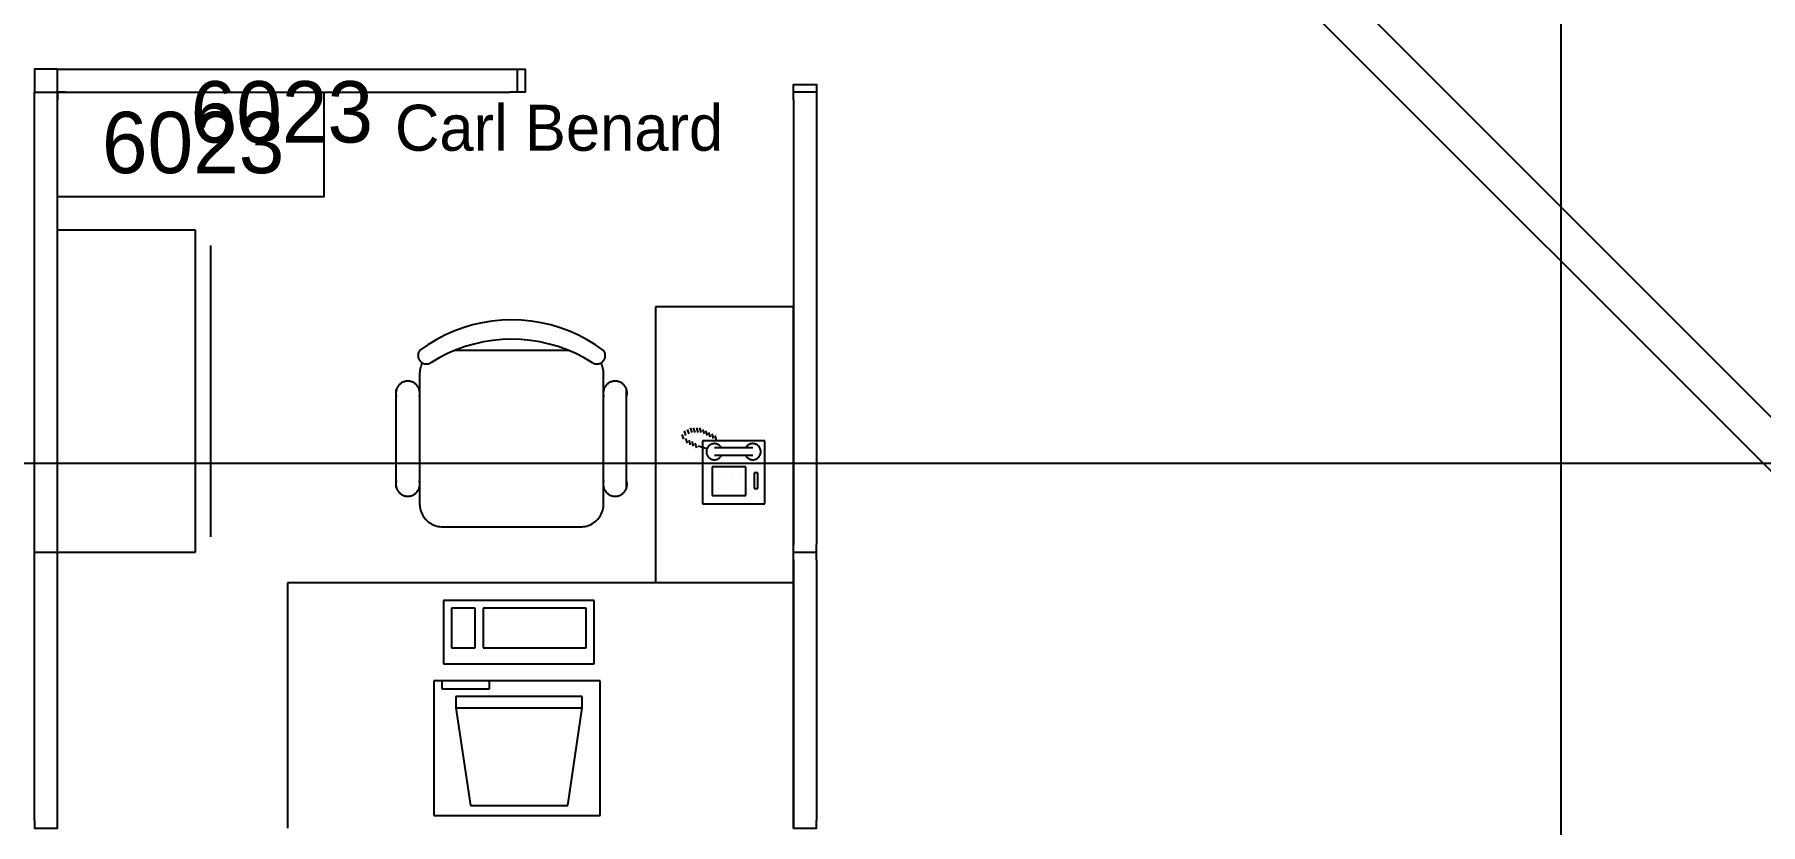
# Model space of a CAD drawing. Header units: millimetres. Extents: x 18694 to 89916, y 18694 to 89916.
# Drawn here: x 44321 to 50039, y 66470 to 69086 of the extents above; entities that cross this region are included whole.
import ezdxf

# ---------------------------------------------------------------- set-up
doc = ezdxf.new("R2010")
doc.units = ezdxf.units.MM
doc.layers.get('0').update_dxf_attribs({"linetype": 'CONTINUOUS'})
for name, color, linetype in [('E-B-FURR', 7, 'CONTINUOUS'), ('EMPLOYEE', 7, 'CONTINUOUS'), ('GRIDLN', 7, 'CONTINUOUS'), ('PANELS_201', 7, 'CONTINUOUS'), ('RMNUM', 7, 'CONTINUOUS')]:
    doc.layers.add(name, color=color, linetype=linetype)

msp = doc.modelspace()

# ---------------------------------------------------------------- linework, layer by layer
for p, q in [((44854.692655, 68438.154374), (44397.492655, 68438.154374)), ((44397.492655, 67371.354374), (44397.492655, 68438.154374)), ((44854.692655, 67371.354374), (44854.692655, 68438.154374)), ((44905.492655, 67422.154374), (44905.492655, 68387.354374)), ((46835.892655, 68184.154374), (46378.692655, 68184.154374)), ((46378.692655, 68184.154374), (46378.692655, 67269.754374)), ((46835.892655, 66456.954374), (46835.892655, 68184.154374)), ((46091.007669, 68039.735069), (45713.04984, 68039.735069)), ((45597.228755, 67963.535069), (45597.228755, 67531.735069)), ((46206.828755, 67531.735069), (46206.828755, 67963.535069)), ((45519.962317, 67585.710069), (45519.962317, 67909.560069)), ((46283.028755, 67585.710069), (46283.028755, 67909.560069)), ((46472.260218, 67746.293062), (46467.180218, 67761.533062)), ((46479.494265, 67758.247377), (46474.414265, 67773.487377)), ((46489.654265, 67763.327377), (46484.574265, 67778.567377)), ((46499.814265, 67768.407377), (46494.734265, 67783.647377)), ((46509.974265, 67768.407377), (46504.894265, 67783.647377)), ((46520.134265, 67768.407377), (46515.054265, 67783.647377)), ((46530.294265, 67768.407377), (46525.214265, 67783.647377)), ((46540.454265, 67763.327377), (46535.374265, 67778.567377)), ((46550.614265, 67758.247377), (46545.534265, 67773.487377)), ((46560.774265, 67753.167377), (46555.694265, 67768.407377)), ((46570.934265, 67748.087377), (46565.854265, 67763.327377)), ((46484.574265, 67732.847377), (46479.494265, 67748.087377)), ((46494.734265, 67727.767377), (46489.654265, 67743.007377)), ((46504.894265, 67722.687377), (46499.814265, 67737.927377)), ((46515.054265, 67717.607377), (46509.974265, 67732.847377)), ((46549.03638, 67713.522106), (46520.134265, 67722.687377)), ((46534.784775, 67740.537339), (46534.784775, 67532.123168)), ((46740.628234, 67740.537339), (46534.784775, 67740.537339)), ((46700.88736, 67717.220462), (46573.88736, 67717.220462)), ((46581.094265, 67743.007377), (46576.014265, 67758.247377)), ((46740.628234, 67532.123168), (46740.628234, 67740.537339)), ((46566.625999, 67654.301372), (46566.625999, 67559.051372)), ((46677.750999, 67654.301372), (46566.625999, 67654.301372)), ((46700.88736, 67691.820462), (46573.88736, 67691.820462)), ((46677.750999, 67559.051372), (46677.750999, 67654.301372)), ((46586.469749, 67630.488872), (46586.469749, 67630.488872)), ((46586.469749, 67606.676372), (46586.469749, 67606.676372)), ((46610.282249, 67630.488872), (46610.282249, 67630.488872)), ((46610.282249, 67606.676372), (46610.282249, 67606.676372)), ((46634.094749, 67630.488872), (46634.094749, 67630.488872)), ((46634.094749, 67606.676372), (46634.094749, 67606.676372)), ((46657.907249, 67630.488872), (46657.907249, 67630.488872)), ((46657.907249, 67606.676372), (46657.907249, 67606.676372)), ((46705.532249, 67634.457622), (46705.532249, 67582.863872)), ((46717.438499, 67634.457622), (46705.532249, 67634.457622)), ((46717.438499, 67582.863872), (46717.438499, 67634.457622)), ((46534.784775, 67532.123168), (46740.628234, 67532.123168)), ((46566.625999, 67559.051372), (46677.750999, 67559.051372)), ((46586.469749, 67582.863872), (46586.469749, 67582.863872)), ((46610.282249, 67582.863872), (46610.282249, 67582.863872)), ((46634.094749, 67582.863872), (46634.094749, 67582.863872)), ((46657.907249, 67582.863872), (46657.907249, 67582.863872)), ((46705.532249, 67582.863872), (46717.438499, 67582.863872)), ((45673.428755, 67455.535069), (46130.628755, 67455.535069)), ((44397.492655, 67371.354374), (44854.692655, 67371.354374)), ((46835.892655, 67269.754374), (45159.492655, 67269.754374)), ((45159.492655, 67269.754374), (45159.492655, 66456.954374)), ((46175.228891, 67212.024778), (45676.294737, 67212.024778)), ((45676.294737, 67212.024778), (45676.294737, 67001.94724)), ((46175.228891, 67001.94724), (46175.228891, 67212.024778)), ((45781.333507, 67185.765086), (45702.55443, 67185.765086)), ((45702.55443, 67185.765086), (45702.55443, 67054.466624)), ((45781.333507, 67054.466624), (45781.333507, 67185.765086)), ((46148.969199, 67185.765086), (45807.593199, 67185.765086)), ((45807.593199, 67185.765086), (45807.593199, 67054.466624)), ((46148.969199, 67054.466624), (46148.969199, 67185.765086)), ((45702.55443, 67054.466624), (45781.333507, 67054.466624)), ((45807.593199, 67054.466624), (46148.969199, 67054.466624)), ((45676.294737, 67001.94724), (46175.228891, 67001.94724)), ((46195.744276, 66945.324778), (45644.290737, 66945.324778)), ((45644.290737, 66945.324778), (45644.290737, 66498.910009)), ((45670.55043, 66945.324778), (45670.55043, 66919.065086)), ((45670.55043, 66919.065086), (45828.108584, 66919.065086)), ((45828.108584, 66919.065086), (45828.108584, 66945.324778)), ((46195.744276, 66498.910009), (46195.744276, 66945.324778)), ((45716.817507, 66893.555487), (45716.817507, 66856.424778)), ((46135.917507, 66893.555487), (45716.817507, 66893.555487)), ((45716.817507, 66856.424778), (46135.917507, 66856.424778)), ((45716.817507, 66856.424778), (45765.592968, 66533.055608)), ((46088.549999, 66533.055608), (46135.917507, 66856.424778)), ((46135.917507, 66856.424778), (46135.917507, 66893.555487)), ((45765.592968, 66533.055608), (46088.549999, 66533.055608)), ((45644.290737, 66498.910009), (46195.744276, 66498.910009))]:
    msp.add_line(p, q)
for points in [[(46206.828755, 68039.735069), (46180.064054, 68058.494301), (46152.148423, 68075.493583), (46123.197421, 68090.662546), (46093.330889, 68103.938398), (46062.67246, 68115.266184), (46031.349045, 68124.599013), (45999.490308, 68131.89825), (45967.228128, 68137.133681), (45934.696055, 68140.283634), (45902.028755, 68141.335069), (45869.361455, 68140.283634), (45836.829381, 68137.133681), (45804.567201, 68131.89825), (45772.708464, 68124.599013), (45741.38505, 68115.266184), (45710.726621, 68103.938398), (45680.860089, 68090.662546), (45651.909086, 68075.493583), (45623.993456, 68058.494301), (45597.228755, 68039.735069)], [(46169.510002, 67999.143299), (46142.52124, 68015.118971), (46114.581944, 68029.367167), (46085.802542, 68041.831572), (46056.296783, 68052.462919), (46026.181287, 68061.21919), (45995.575085, 68068.065776), (45964.599145, 68072.975616), (45933.375899, 68075.929303), (45902.028755, 68076.915165), (45870.681611, 68075.929303), (45839.458365, 68072.975616), (45808.482425, 68068.065776), (45777.876222, 68061.21919), (45747.760727, 68052.462919), (45718.254968, 68041.831572), (45689.475565, 68029.367167), (45661.536269, 68015.118971), (45634.547507, 67999.143299)], [(45597.228755, 68039.735069), (45596.20352, 68038.262392), (45595.275219, 68036.726769), (45594.447703, 68035.134569), (45593.724406, 68033.492398), (45593.108327, 68031.80707), (45592.602023, 68030.085577), (45592.207595, 68028.33506), (45591.926679, 68026.562782), (45591.76044, 68024.776096), (45591.709568, 68022.982414), (45591.774274, 68021.189178), (45591.954289, 68019.403827), (45592.248868, 68017.633769), (45592.656787, 68015.886347), (45593.176354, 68014.16881), (45593.805414, 68012.488284), (45594.541357, 68010.851742), (45595.38113, 68009.265972), (45596.321248, 68007.737555), (45597.357811, 68006.27283), (45598.48652, 68004.877875), (45599.702691, 68003.558476), (45601.001278, 68002.320109), (45602.376894, 68001.16791), (45603.823833, 68000.10666), (45605.33609, 67999.140761), (45606.907393, 67998.274221), (45608.531221, 67997.510635), (45610.200839, 67996.85317), (45611.909319, 67996.304555), (45613.649574, 67995.867066), (45615.414383, 67995.542517), (45617.196424, 67995.332255), (45618.988306, 67995.237152), (45620.782592, 67995.257603), (45622.57184, 67995.393524), (45624.348627, 67995.644349), (45626.10558, 67996.009039), (45627.83541, 67996.48608), (45629.530942, 67997.073494), (45631.185141, 67997.768843), (45632.791143, 67998.569243), (45634.342286, 67999.471373)], [(45605.890458, 67998.819888), (45603.890564, 67994.694017), (45602.142435, 67990.455334), (45600.652401, 67986.119185), (45599.425855, 67981.701271), (45598.467239, 67977.217585), (45597.780024, 67972.68436), (45597.366697, 67968.118011), (45597.228755, 67963.535069)], [(46169.715223, 67999.471373), (46171.266366, 67998.569243), (46172.872369, 67997.768843), (46174.526567, 67997.073494), (46176.222099, 67996.48608), (46177.95193, 67996.009039), (46179.708883, 67995.644349), (46181.485669, 67995.393524), (46183.274917, 67995.257603), (46185.069204, 67995.237152), (46186.861085, 67995.332255), (46188.643127, 67995.542517), (46190.407936, 67995.867066), (46192.14819, 67996.304555), (46193.856671, 67996.85317), (46195.526288, 67997.510635), (46197.150117, 67998.274221), (46198.721419, 67999.140761), (46200.233677, 68000.10666), (46201.680615, 68001.16791), (46203.056231, 68002.320109), (46204.354819, 68003.558476), (46205.570989, 68004.877875), (46206.699698, 68006.27283), (46207.736262, 68007.737555), (46208.67638, 68009.265972), (46209.516152, 68010.851742), (46210.252095, 68012.488284), (46210.881155, 68014.16881), (46211.400723, 68015.886347), (46211.808642, 68017.633769), (46212.10322, 68019.403827), (46212.283236, 68021.189178), (46212.347942, 68022.982414), (46212.29707, 68024.776096), (46212.130831, 68026.562782), (46211.849914, 68028.33506), (46211.455486, 68030.085577), (46210.949182, 68031.80707), (46210.333104, 68033.492398), (46209.609806, 68035.134569), (46208.78229, 68036.726769), (46207.853989, 68038.262392), (46206.828755, 68039.735069)], [(46206.828755, 67963.535069), (46206.690813, 67968.118011), (46206.277485, 67972.68436), (46205.59027, 67977.217585), (46204.631654, 67981.701271), (46203.405109, 67986.119185), (46201.915074, 67990.455334), (46200.166945, 67994.694017), (46198.167052, 67998.819888)], [(45596.162317, 67887.335069), (45596.804295, 67889.836134), (45597.282276, 67892.373652), (45597.594238, 67894.936881), (45597.738859, 67897.51497), (45597.715527, 67900.097008), (45597.524341, 67902.672063), (45597.166111, 67905.229236), (45596.642352, 67907.757702), (45595.955283, 67910.246757), (45595.10781, 67912.685866), (45594.103523, 67915.064704), (45592.946671, 67917.3732), (45591.642153, 67919.601584), (45590.195489, 67921.740421), (45588.612804, 67923.780659), (45586.900797, 67925.71366), (45585.066716, 67927.531243), (45583.118324, 67929.225714), (45581.063869, 67930.789899), (45578.912047, 67932.217177), (45576.671967, 67933.501508), (45574.353111, 67934.637453), (45571.965296, 67935.620205), (45569.518629, 67936.445603), (45567.023467, 67937.110154), (45564.490372, 67937.611044), (45561.930067, 67937.946153), (45559.353389, 67938.114064), (45556.771246, 67938.114064), (45554.194568, 67937.946153), (45551.634263, 67937.611044), (45549.101168, 67937.110154), (45546.606006, 67936.445603), (45544.159339, 67935.620205), (45541.771524, 67934.637453), (45539.452668, 67933.501508), (45537.212588, 67932.217177), (45535.060766, 67930.789899), (45533.006311, 67929.225714), (45531.057919, 67927.531243), (45529.223838, 67925.71366), (45527.511831, 67923.780659), (45525.929146, 67921.740421), (45524.482482, 67919.601584), (45523.177964, 67917.3732), (45522.021112, 67915.064704), (45521.016824, 67912.685866), (45520.169352, 67910.246757), (45519.482283, 67907.757702), (45518.958524, 67905.229236), (45518.600294, 67902.672063), (45518.409108, 67900.097008), (45518.385776, 67897.51497), (45518.530397, 67894.936881), (45518.842358, 67892.373652), (45519.32034, 67889.836134), (45519.962317, 67887.335069)], [(46283.028755, 67887.335069), (46283.670732, 67889.836134), (46284.148714, 67892.373652), (46284.460675, 67894.936881), (46284.605296, 67897.51497), (46284.581964, 67900.097008), (46284.390778, 67902.672063), (46284.032548, 67905.229236), (46283.50879, 67907.757702), (46282.82172, 67910.246757), (46281.974248, 67912.685866), (46280.96996, 67915.064704), (46279.813108, 67917.3732), (46278.50859, 67919.601584), (46277.061926, 67921.740421), (46275.479241, 67923.780659), (46273.767234, 67925.71366), (46271.933153, 67927.531243), (46269.984761, 67929.225714), (46267.930306, 67930.789899), (46265.778484, 67932.217177), (46263.538404, 67933.501508), (46261.219548, 67934.637453), (46258.831733, 67935.620205), (46256.385066, 67936.445603), (46253.889904, 67937.110154), (46251.356809, 67937.611044), (46248.796504, 67937.946153), (46246.219826, 67938.114064), (46243.637683, 67938.114064), (46241.061006, 67937.946153), (46238.5007, 67937.611044), (46235.967605, 67937.110154), (46233.472443, 67936.445603), (46231.025776, 67935.620205), (46228.637961, 67934.637453), (46226.319105, 67933.501508), (46224.079026, 67932.217177), (46221.927204, 67930.789899), (46219.872748, 67929.225714), (46217.924356, 67927.531243), (46216.090275, 67925.71366), (46214.378268, 67923.780659), (46212.795583, 67921.740421), (46211.34892, 67919.601584), (46210.044401, 67917.3732), (46208.887549, 67915.064704), (46207.883262, 67912.685866), (46207.035789, 67910.246757), (46206.34872, 67907.757702), (46205.824961, 67905.229236), (46205.466731, 67902.672063), (46205.275545, 67900.097008), (46205.252214, 67897.51497), (46205.396834, 67894.936881), (46205.708796, 67892.373652), (46206.186777, 67889.836134), (46206.828755, 67887.335069)], [(46597.286163, 67717.220462), (46596.407687, 67718.720069), (46595.43324, 67720.159164), (46594.366976, 67721.531614), (46593.213437, 67722.831571), (46591.977539, 67724.053495), (46590.66455, 67725.192178), (46589.280065, 67726.242768), (46587.829983, 67727.200788), (46586.320485, 67728.062156), (46584.758002, 67728.8232), (46583.149194, 67729.480678), (46581.500916, 67730.031787), (46579.820194, 67730.474179), (46578.114188, 67730.805969), (46576.390169, 67731.025742), (46574.655485, 67731.132563), (46572.917528, 67731.125976), (46571.183703, 67731.006009), (46569.4614, 67730.773173), (46567.757958, 67730.42846), (46566.080637, 67729.97334), (46564.436585, 67729.409752), (46562.832807, 67728.740098), (46561.276138, 67727.967232), (46559.773212, 67727.094446), (46558.330435, 67726.125461), (46556.953953, 67725.064406), (46555.649633, 67723.915803), (46554.423034, 67722.684546), (46553.279382, 67721.375882), (46552.223552, 67719.995388), (46551.260042, 67718.548948), (46550.392959, 67717.042725), (46549.625999, 67715.483138), (46548.962428, 67713.876834), (46548.405076, 67712.230657), (46547.956316, 67710.551623), (46547.618063, 67708.846887), (46547.391756, 67707.123714), (46547.278362, 67705.389447), (46547.278362, 67703.651477), (46547.391756, 67701.91721), (46547.618063, 67700.194037), (46547.956316, 67698.489301), (46548.405076, 67696.810267), (46548.962428, 67695.16409), (46549.625999, 67693.557786), (46550.392959, 67691.998199), (46551.260042, 67690.491976), (46552.223552, 67689.045536), (46553.279382, 67687.665042), (46554.423034, 67686.356378), (46555.649633, 67685.125121), (46556.953953, 67683.976517), (46558.330435, 67682.915462), (46559.773212, 67681.946477), (46561.276138, 67681.073692), (46562.832807, 67680.300825), (46564.436585, 67679.631171), (46566.080637, 67679.067583), (46567.757958, 67678.612464), (46569.4614, 67678.267751), (46571.183703, 67678.034915), (46572.917528, 67677.914948), (46574.655485, 67677.908361), (46576.390169, 67678.015181), (46578.114188, 67678.234955), (46579.820194, 67678.566745), (46581.500916, 67679.009137), (46583.149194, 67679.560246), (46584.758002, 67680.217723), (46586.320485, 67680.978768), (46587.829983, 67681.840135), (46589.280065, 67682.798156), (46590.66455, 67683.848746), (46591.977539, 67684.987429), (46593.213437, 67686.209353), (46594.366976, 67687.50931), (46595.43324, 67688.88176), (46596.407687, 67690.320855), (46597.286163, 67691.820462)], [(46677.488558, 67691.820462), (46678.367034, 67690.320855), (46679.34148, 67688.88176), (46680.407745, 67687.50931), (46681.561284, 67686.209353), (46682.797181, 67684.987429), (46684.11017, 67683.848746), (46685.494656, 67682.798156), (46686.944737, 67681.840135), (46688.454236, 67680.978768), (46690.016719, 67680.217723), (46691.625527, 67679.560246), (46693.273804, 67679.009137), (46694.954527, 67678.566745), (46696.660533, 67678.234955), (46698.384551, 67678.015181), (46700.119235, 67677.908361), (46701.857193, 67677.914948), (46703.591018, 67678.034915), (46705.313321, 67678.267751), (46707.016762, 67678.612464), (46708.694083, 67679.067583), (46710.338136, 67679.631171), (46711.941914, 67680.300825), (46713.498582, 67681.073692), (46715.001508, 67681.946477), (46716.444286, 67682.915462), (46717.820768, 67683.976517), (46719.125088, 67685.125121), (46720.351687, 67686.356378), (46721.495339, 67687.665042), (46722.551169, 67689.045536), (46723.514678, 67690.491976), (46724.381761, 67691.998199), (46725.148722, 67693.557786), (46725.812293, 67695.16409), (46726.369645, 67696.810267), (46726.818404, 67698.489301), (46727.156658, 67700.194037), (46727.382964, 67701.91721), (46727.496359, 67703.651477), (46727.496359, 67705.389447), (46727.382964, 67707.123714), (46727.156658, 67708.846887), (46726.818404, 67710.551623), (46726.369645, 67712.230657), (46725.812293, 67713.876834), (46725.148722, 67715.483138), (46724.381761, 67717.042725), (46723.514678, 67718.548948), (46722.551169, 67719.995388), (46721.495339, 67721.375882), (46720.351687, 67722.684546), (46719.125088, 67723.915803), (46717.820768, 67725.064406), (46716.444286, 67726.125461), (46715.001508, 67727.094446), (46713.498582, 67727.967232), (46711.941914, 67728.740098), (46710.338136, 67729.409752), (46708.694083, 67729.97334), (46707.016762, 67730.42846), (46705.313321, 67730.773173), (46703.591018, 67731.006009), (46701.857193, 67731.125976), (46700.119235, 67731.132563), (46698.384551, 67731.025742), (46696.660533, 67730.805969), (46694.954527, 67730.474179), (46693.273804, 67730.031787), (46691.625527, 67729.480678), (46690.016719, 67728.8232), (46688.454236, 67728.062156), (46686.944737, 67727.200788), (46685.494656, 67726.242768), (46684.11017, 67725.192178), (46682.797181, 67724.053495), (46681.561284, 67722.831571), (46680.407745, 67721.531614), (46679.34148, 67720.159164), (46678.367034, 67718.720069), (46677.488558, 67717.220462)], [(45519.962317, 67607.935069), (45519.32034, 67605.434004), (45518.842358, 67602.896486), (45518.530397, 67600.333258), (45518.385776, 67597.755168), (45518.409108, 67595.17313), (45518.600294, 67592.598075), (45518.958524, 67590.040902), (45519.482283, 67587.512436), (45520.169352, 67585.023381), (45521.016824, 67582.584272), (45522.021112, 67580.205434), (45523.177964, 67577.896938), (45524.482482, 67575.668554), (45525.929146, 67573.529717), (45527.511831, 67571.489479), (45529.223838, 67569.556478), (45531.057919, 67567.738895), (45533.006311, 67566.044424), (45535.060766, 67564.480239), (45537.212588, 67563.052961), (45539.452668, 67561.76863), (45541.771524, 67560.632685), (45544.159339, 67559.649933), (45546.606006, 67558.824535), (45549.101168, 67558.159984), (45551.634263, 67557.659094), (45554.194568, 67557.323985), (45556.771246, 67557.156074), (45559.353389, 67557.156074), (45561.930067, 67557.323985), (45564.490372, 67557.659094), (45567.023467, 67558.159984), (45569.518629, 67558.824535), (45571.965296, 67559.649933), (45574.353111, 67560.632685), (45576.671967, 67561.76863), (45578.912047, 67563.052961), (45581.063869, 67564.480239), (45583.118324, 67566.044424), (45585.066716, 67567.738895), (45586.900797, 67569.556478), (45588.612804, 67571.489479), (45590.195489, 67573.529717), (45591.642153, 67575.668554), (45592.946671, 67577.896938), (45594.103523, 67580.205434), (45595.10781, 67582.584272), (45595.955283, 67585.023381), (45596.642352, 67587.512436), (45597.166111, 67590.040902), (45597.524341, 67592.598075), (45597.715527, 67595.17313), (45597.738859, 67597.755168), (45597.594238, 67600.333258), (45597.282276, 67602.896486), (45596.804295, 67605.434004), (45596.162317, 67607.935069)], [(46206.828755, 67607.935069), (46206.186777, 67605.434004), (46205.708796, 67602.896486), (46205.396834, 67600.333258), (46205.252214, 67597.755168), (46205.275545, 67595.17313), (46205.466731, 67592.598075), (46205.824961, 67590.040902), (46206.34872, 67587.512436), (46207.035789, 67585.023381), (46207.883262, 67582.584272), (46208.887549, 67580.205434), (46210.044401, 67577.896938), (46211.34892, 67575.668554), (46212.795583, 67573.529717), (46214.378268, 67571.489479), (46216.090275, 67569.556478), (46217.924356, 67567.738895), (46219.872748, 67566.044424), (46221.927204, 67564.480239), (46224.079026, 67563.052961), (46226.319105, 67561.76863), (46228.637961, 67560.632685), (46231.025776, 67559.649933), (46233.472443, 67558.824535), (46235.967605, 67558.159984), (46238.5007, 67557.659094), (46241.061006, 67557.323985), (46243.637683, 67557.156074), (46246.219826, 67557.156074), (46248.796504, 67557.323985), (46251.356809, 67557.659094), (46253.889904, 67558.159984), (46256.385066, 67558.824535), (46258.831733, 67559.649933), (46261.219548, 67560.632685), (46263.538404, 67561.76863), (46265.778484, 67563.052961), (46267.930306, 67564.480239), (46269.984761, 67566.044424), (46271.933153, 67567.738895), (46273.767234, 67569.556478), (46275.479241, 67571.489479), (46277.061926, 67573.529717), (46278.50859, 67575.668554), (46279.813108, 67577.896938), (46280.96996, 67580.205434), (46281.974248, 67582.584272), (46282.82172, 67585.023381), (46283.50879, 67587.512436), (46284.032548, 67590.040902), (46284.390778, 67592.598075), (46284.581964, 67595.17313), (46284.605296, 67597.755168), (46284.460675, 67600.333258), (46284.148714, 67602.896486), (46283.670732, 67605.434004), (46283.028755, 67607.935069)], [(45597.228755, 67531.735069), (45597.391905, 67526.751351), (45597.880656, 67521.788973), (45598.692916, 67516.869187), (45599.825207, 67512.013058), (45601.272679, 67507.241382), (45603.029134, 67502.574592), (45605.087052, 67498.032671), (45607.437619, 67493.635069), (45610.07077, 67489.400617), (45612.97523, 67485.347448), (45616.138561, 67481.492918), (45619.547218, 67477.853532), (45623.186604, 67474.444876), (45627.041134, 67471.281545), (45631.094303, 67468.377085), (45635.328755, 67465.743933), (45639.726356, 67463.393366), (45644.268277, 67461.335449), (45648.935067, 67459.578993), (45653.706743, 67458.131521), (45658.562872, 67456.999231), (45663.482659, 67456.186971), (45668.445036, 67455.698219), (45673.428755, 67455.535069)], [(46130.628755, 67455.535069), (46135.612473, 67455.698219), (46140.574851, 67456.186971), (46145.494637, 67456.999231), (46150.350766, 67458.131521), (46155.122442, 67459.578993), (46159.789232, 67461.335449), (46164.331153, 67463.393366), (46168.728755, 67465.743933), (46172.963206, 67468.377085), (46177.016376, 67471.281545), (46180.870906, 67474.444876), (46184.510291, 67477.853532), (46187.918948, 67481.492918), (46191.082279, 67485.347448), (46193.986739, 67489.400617), (46196.61989, 67493.635069), (46198.970458, 67498.032671), (46201.028375, 67502.574592), (46202.784831, 67507.241382), (46204.232303, 67512.013058), (46205.364593, 67516.869187), (46206.176853, 67521.788973), (46206.665605, 67526.751351), (46206.828755, 67531.735069)]]:
    msp.add_lwpolyline(points)
at = {"layer": 'E-B-FURR', "color": 6}
for p, q in [((48523.901606, 69369.646198), (51193.074296, 66700.473508)), ((48396.901606, 69317.041071), (51102.986669, 66610.956008))]:
    msp.add_line(p, q, dxfattribs=at)
at = {"layer": 'GRIDLN', "color": 9}
for p, q in [((49377.6, 88696.8), (49377.6, 18694.4)), ((88696.8, 67665.6), (18694.4, 67665.6))]:
    msp.add_line(p, q, dxfattribs=at)
at = {"layer": 'PANELS_201', "color": 6}
for points in [[(44397.492663, 68971.554386), (44321.292663, 68971.554386), (44321.292663, 68895.354386)], [(44422.892663, 68895.354386), (44397.492663, 68895.354386), (44397.492663, 68971.554386), (44422.892663, 68971.554386)], [(44422.892663, 68971.554386), (45896.092663, 68971.554386)], [(45896.092663, 68971.554386), (45921.492663, 68971.554386), (45946.892663, 68971.554386), (45946.892663, 68895.354386), (45896.092663, 68895.354386)], [(45921.492663, 68895.354386), (45921.492663, 68971.554386)], [(46835.892663, 68869.954386), (46835.892663, 68895.354386), (46835.892663, 68920.754386), (46912.092663, 68920.754386), (46912.092663, 68869.954386)], [(44321.292663, 68869.954386), (44321.292663, 68895.354386), (44397.492663, 68895.354386), (44397.492663, 68869.954386)], [(44321.292663, 67396.754386), (44321.292663, 68869.954386)], [(44397.492663, 67396.754386), (44397.492663, 68869.954386)], [(44422.892663, 68895.354386), (45896.092663, 68895.354386)], [(46912.092663, 68895.354386), (46835.892663, 68895.354386)], [(46835.892663, 68869.954386), (46835.892663, 67396.754386)], [(46912.092663, 68869.954386), (46912.092663, 67396.754386)], [(44321.292663, 67345.954386), (44321.292663, 67396.754386)], [(44321.292663, 67371.354386), (44397.492663, 67371.354386)], [(44397.492663, 67345.954386), (44397.492663, 67396.754386)], [(46835.892663, 67345.954386), (46835.892663, 67396.754386)], [(46835.892663, 67371.354386), (46912.092663, 67371.354386)], [(46912.092663, 67345.954386), (46912.092663, 67396.754386)], [(44321.292663, 66482.354386), (44321.292663, 67345.954386)], [(44397.492663, 66482.354386), (44397.492663, 67345.954386)], [(46835.892663, 67345.954386), (46835.892663, 66482.354386)], [(46912.092663, 67345.954386), (46912.092663, 66482.354386)], [(44321.292663, 66482.354386), (44321.292663, 66456.954386), (44397.492663, 66456.954386), (44397.492663, 66482.354386)], [(46835.892663, 66482.354386), (46835.892663, 66456.954386), (46912.092663, 66456.954386), (46912.092663, 66482.354386)]]:
    msp.add_lwpolyline(points, dxfattribs=at)
at = {"layer": 'RMNUM', "color": 30}
msp.add_lwpolyline([(44397.492663, 68895.35436), (45279.421633, 68895.35436), (45279.421633, 68548.454673), (44397.492663, 68548.454673), (44397.492663, 68895.35436)], dxfattribs=at)

# ---------------------------------------------------------------- texts
at = {"layer": 'EMPLOYEE', "color": 1}
msp.add_text('Carl Benard', height=152.4, dxfattribs=at).set_placement((45515.477966, 68701.466516))
at = {"layer": 'RMNUM', "color": 30}
for p in [(44838.457161, 68728.715019), (44544.542875, 68627.115019)]:
    msp.add_text('6023', height=203.2, dxfattribs=at).set_placement(p)

doc.saveas('drawing.dxf')
